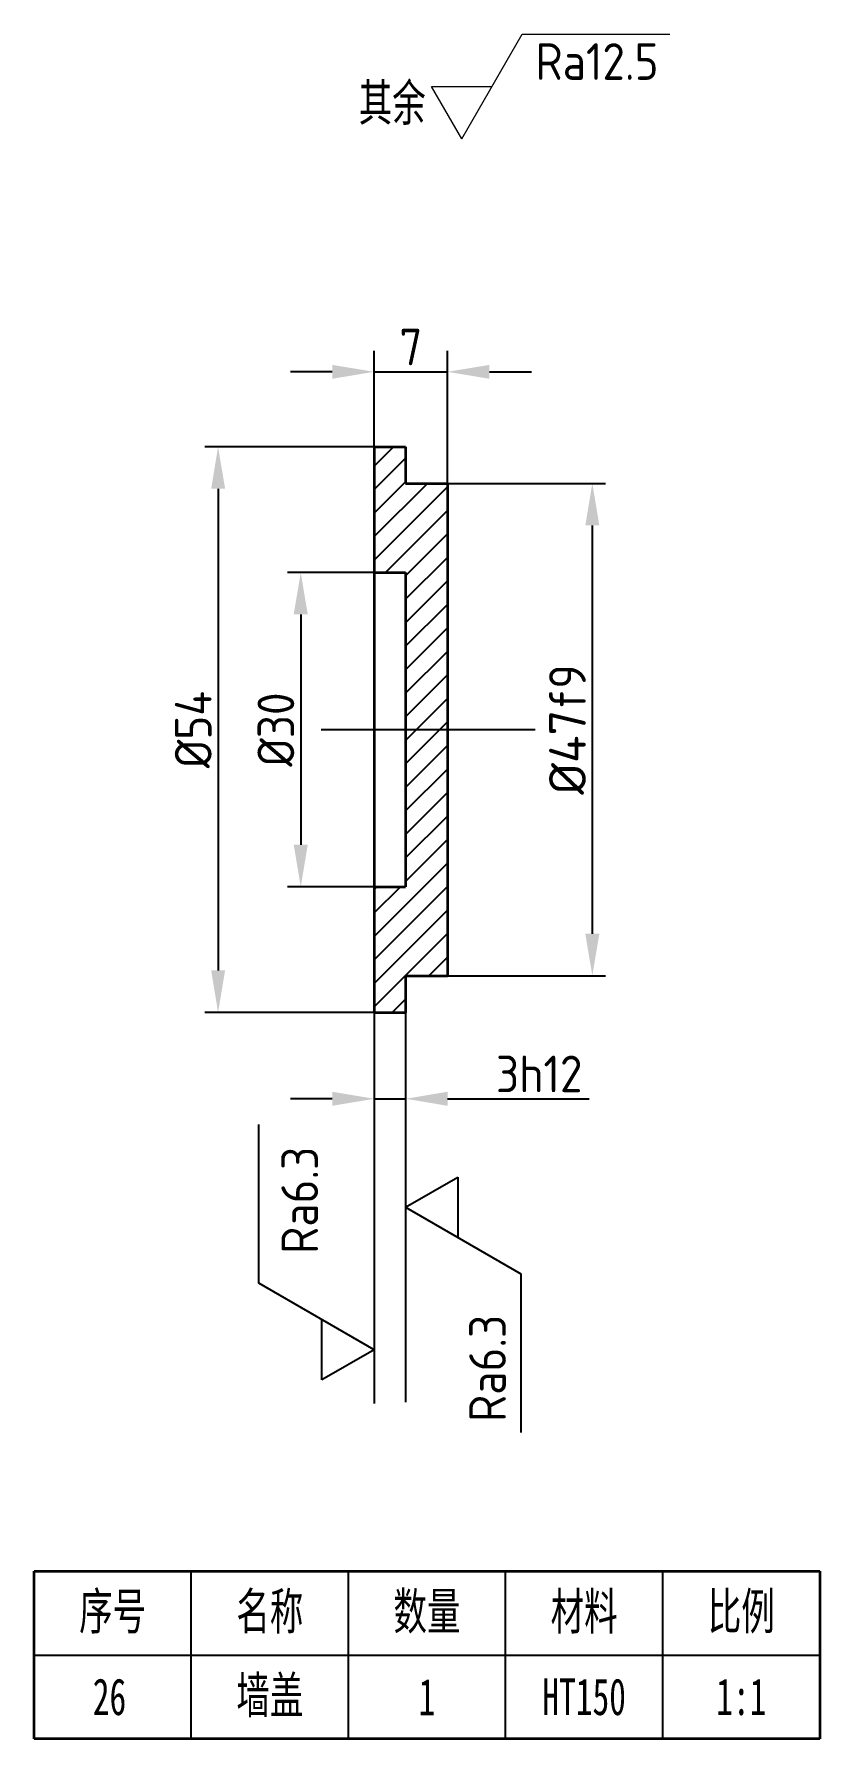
# Model space of a CAD drawing. Header units: millimetres. Extents: x 2203 to 2278, y 1720 to 1883.
import ezdxf

# ---------------------------------------------------------------- set-up
doc = ezdxf.new("R2010")
doc.units = ezdxf.units.MM
doc.linetypes.add('CENTERX2', pattern=[101.6, 63.5, -12.7, 12.7, -12.7])
for name, color, linetype in [('中心线', 1, 'CENTERX2'), ('标注', 3, 'Continuous'), ('细实线', 7, 'Continuous')]:
    doc.layers.add(name, color=color, linetype=linetype)
doc.layers.add('粗实线', color=7, linetype='Continuous', lineweight=35)
doc.styles.add('ISOCP', font='isocp.shx', dxfattribs={"height": 3.5})
doc.styles.get("Standard").update_dxf_attribs({"font": 'arial.ttf'})
doc.styles.add('仿宋', font='simfang.ttf', dxfattribs={"width": 0.67, "height": 3.5})
doc.styles.add('长仿宋体', font='simfang.ttf', dxfattribs={"width": 0.67, "height": 3.5})
doc.dimstyles.new('ISO-25$0', dxfattribs={"dimtxt": 3.5, "dimasz": 4, "dimexe": 2, "dimexo": 0, "dimtad": 1, "dimtoh": 1, "dimdsep": 46, "dimtxsty": 'ISOCP', "dimcen": 2.5, "dimadec": 0, "dimazin": 0, "dimtfac": 1, "dimtmove": 0, "dimatfit": 3, "dimfxl": 1, "dimtfill": 1, "dimarcsym": 0})
doc.dimstyles.new('直线标直径', dxfattribs={"dimtxt": 3.5, "dimasz": 4, "dimexe": 1.25, "dimexo": 0, "dimtad": 1, "dimtoh": 1, "dimdec": 1, "dimdsep": 46, "dimtxsty": 'Standard', "dimcen": 2.5, "dimadec": 0, "dimazin": 0, "dimtfac": 1, "dimtdec": 1, "dimtmove": 0, "dimatfit": 3, "dimfxl": 1, "dimarcsym": 0})

# ---------------------------------------------------------------- blocks, each defined once
blk = doc.blocks.new('*D12')
at = {"layer": 'Defpoints', "color": 0, "transparency": 16777216}
for p in [(2235.16, 1843.33), (2220.26, 1789.33), (2235.16, 1789.33)]:
    blk.add_point(p, dxfattribs=at)
at = {"layer": '标注', "color": 0, "lineweight": -2, "transparency": 16777216}
for p, q in [((2235.16, 1843.33), (2219.01, 1843.33)), ((2220.26, 1839.33), (2220.26, 1793.33)), ((2235.16, 1789.33), (2219.01, 1789.33))]:
    blk.add_line(p, q, dxfattribs=at)
at = {"layer": '标注', "color": 0, "transparency": 16777216}
for points in [[(2219.6, 1839.33), (2220.93, 1839.33), (2220.26, 1843.33)], [(2219.6, 1793.33), (2220.93, 1793.33), (2220.26, 1789.33)]]:
    blk.add_solid(points, dxfattribs=at)
at = {"layer": '标注', "color": 0, "lineweight": -3, "transparency": 16777216, "insert": (2217.89, 1816.33), "char_height": 3.5, "attachment_point": 5, "rotation": 90, "style": 'ISOCP'}
blk.add_mtext('%%c54', dxfattribs=at)
blk = doc.blocks.new('*D13')
at = {"layer": 'Defpoints', "color": 0, "transparency": 16777216}
for p in [(2235.16, 1831.33), (2228.15, 1801.33), (2235.16, 1801.33)]:
    blk.add_point(p, dxfattribs=at)
at = {"layer": '标注', "color": 0, "lineweight": -2, "transparency": 16777216}
for p, q in [((2235.16, 1831.33), (2226.9, 1831.33)), ((2228.15, 1827.33), (2228.15, 1805.33)), ((2235.16, 1801.33), (2226.9, 1801.33))]:
    blk.add_line(p, q, dxfattribs=at)
at = {"layer": '标注', "color": 0, "transparency": 16777216}
for points in [[(2227.48, 1827.33), (2228.82, 1827.33), (2228.15, 1831.33)], [(2227.48, 1805.33), (2228.82, 1805.33), (2228.15, 1801.33)]]:
    blk.add_solid(points, dxfattribs=at)
at = {"layer": '标注', "color": 0, "lineweight": -3, "transparency": 16777216, "insert": (2225.78, 1816.33), "char_height": 3.5, "attachment_point": 5, "rotation": 90, "style": 'ISOCP'}
blk.add_mtext('%%c30', dxfattribs=at)
blk = doc.blocks.new('*D14')
at = {"layer": 'Defpoints', "color": 0, "transparency": 16777216}
for p in [(2242.16, 1839.83), (2242.16, 1792.83), (2255.98, 1792.83)]:
    blk.add_point(p, dxfattribs=at)
at = {"layer": '标注', "color": 0, "lineweight": -2, "transparency": 16777216}
for p, q in [((2242.16, 1839.83), (2257.23, 1839.83)), ((2255.98, 1835.83), (2255.98, 1796.83)), ((2242.16, 1792.83), (2257.23, 1792.83))]:
    blk.add_line(p, q, dxfattribs=at)
at = {"layer": '标注', "color": 0, "transparency": 16777216}
for points in [[(2255.31, 1835.83), (2256.65, 1835.83), (2255.98, 1839.83)], [(2255.31, 1796.83), (2256.65, 1796.83), (2255.98, 1792.83)]]:
    blk.add_solid(points, dxfattribs=at)
at = {"layer": '标注', "color": 0, "lineweight": -3, "transparency": 16777216, "insert": (2253.61, 1816.33), "char_height": 3.5, "attachment_point": 5, "rotation": 90, "style": 'ISOCP'}
blk.add_mtext('{\\fISOCPEUR|b0|i0|c0|p34;%%c47}f9', dxfattribs=at)
blk = doc.blocks.new('*D15')
at = {"layer": 'Defpoints', "color": 0, "transparency": 16777216}
for p in [(2242.16, 1850.49), (2235.16, 1843.33), (2242.16, 1839.83)]:
    blk.add_point(p, dxfattribs=at)
at = {"layer": '标注', "color": 0, "lineweight": -2, "transparency": 16777216}
for p, q in [((2235.16, 1843.33), (2235.16, 1852.49)), ((2242.16, 1839.83), (2242.16, 1852.49)), ((2231.16, 1850.49), (2227.16, 1850.49)), ((2235.16, 1850.49), (2242.16, 1850.49)), ((2246.16, 1850.49), (2250.16, 1850.49))]:
    blk.add_line(p, q, dxfattribs=at)
at = {"layer": '标注', "color": 0, "transparency": 16777216}
for points in [[(2231.16, 1851.15), (2231.16, 1849.82), (2235.16, 1850.49)], [(2246.16, 1851.15), (2246.16, 1849.82), (2242.16, 1850.49)]]:
    blk.add_solid(points, dxfattribs=at)
at = {"layer": '标注', "color": 0, "lineweight": -3, "transparency": 16777216, "insert": (2238.66, 1852.86), "char_height": 3.5, "attachment_point": 5, "style": 'ISOCP', "bg_fill": 3, "box_fill_scale": 1.1, "bg_fill_color": 256, "bg_fill_true_color": 13158600, "bg_fill_transparency": 0}
blk.add_mtext('7', dxfattribs=at)
blk = doc.blocks.new('*D16')
at = {"layer": 'Defpoints', "color": 0, "transparency": 16777216}
for p in [(2235.16, 1789.33), (2238.16, 1789.33), (2238.16, 1781.08)]:
    blk.add_point(p, dxfattribs=at)
at = {"layer": '标注', "color": 0, "lineweight": -2, "transparency": 16777216}
for p, q in [((2235.16, 1789.33), (2235.16, 1779.08)), ((2238.16, 1789.33), (2238.16, 1779.08)), ((2231.16, 1781.08), (2227.16, 1781.08)), ((2235.16, 1781.08), (2238.16, 1781.08)), ((2242.16, 1781.08), (2255.67, 1781.08))]:
    blk.add_line(p, q, dxfattribs=at)
at = {"layer": '标注', "color": 0, "transparency": 16777216}
for points in [[(2231.16, 1781.75), (2231.16, 1780.41), (2235.16, 1781.08)], [(2242.16, 1781.75), (2242.16, 1780.41), (2238.16, 1781.08)]]:
    blk.add_solid(points, dxfattribs=at)
at = {"layer": '标注', "color": 0, "lineweight": -3, "transparency": 16777216, "insert": (2250.91, 1783.45), "char_height": 3.5, "attachment_point": 5, "style": 'ISOCP', "bg_fill": 3, "box_fill_scale": 1.1, "bg_fill_color": 256, "bg_fill_true_color": 13158600, "bg_fill_transparency": 0}
blk.add_mtext('3h12', dxfattribs=at)
blk = doc.blocks.new('小明细框')
at = {"lineweight": 35}
for p, q in [((-75, 0), (-75, 16)), ((-75, 16), (0, 16)), ((0, 16), (0, 0)), ((0, 0), (-75, 0))]:
    blk.add_line(p, q, dxfattribs=at)
at = {"lineweight": -3}
for p, q in [((-60, 0), (-60, 16)), ((-45, 0), (-45, 16)), ((-30, 0), (-30, 16)), ((-15, 0), (-15, 16)), ((-75, 8), (0, 8))]:
    blk.add_line(p, q, dxfattribs=at)
at = {"lineweight": 35, "char_height": 3.5, "attachment_point": 5, "style": '仿宋'}
for s, insert in [('\\pxqc;序号', (-67.5, 12)), ('\\pxqc;名称', (-52.5, 12)), ('\\pxqc;数量', (-37.5, 12)), ('\\pxqc;材料', (-22.5, 12)), ('\\pxqc;比例', (-7.5, 12))]:
    blk.add_mtext_dynamic_manual_height_columns(s, width=15, gutter_width=17.5, heights=[0], dxfattribs=dict(at, insert=insert))
blk = doc.blocks.new('去除表面')
at = {"layer": '标注', "lineweight": 0}
for p, q in [((0, 0), (5.77, 10)), ((0, 0), (-2.89, 5)), ((-2.89, 5), (2.89, 5))]:
    blk.add_line(p, q, dxfattribs=at)
blk = doc.blocks.new('去除材料')
at = {"layer": '粗实线', "color": 3, "lineweight": 0}
blk.add_line((5.77, 10), (19.84, 10), dxfattribs=at)
blk.add_blockref('去除表面', (0, 0), dxfattribs=at)
blk = doc.blocks.new('RA12.5NEW')
at = {"color": 3, "lineweight": 35}
blk.add_blockref('去除材料', (0, 0), dxfattribs=at)
at = {"color": 3, "lineweight": 0, "insert": (7.03, 9.13), "char_height": 3.5, "attachment_point": 1, "style": 'ISOCP'}
blk.add_mtext_dynamic_manual_height_columns('Ra12.5', width=14.0667, gutter_width=17.5, heights=[0], dxfattribs=at)

msp = doc.modelspace()

# ---------------------------------------------------------------- hatches: boundary and pattern name
at = {"layer": '细实线', "transparency": 33554687}
h = msp.add_hatch(dxfattribs=at)
h.set_pattern_fill('ANSI31', color=256, scale=0.5)
h.set_pattern_definition([(45, (-892.149, -448.4117), (-1.122532, 1.122532), [])])
h.paths.add_polyline_path([(2242.158, 1839.829), (2238.158, 1839.829), (2238.158, 1843.329), (2235.158, 1843.329), (2235.158, 1831.329), (2238.158, 1831.329), (2238.158, 1816.329), (2242.158, 1816.329)])
h.paths.add_polyline_path([(2242.158, 1816.329), (2238.158, 1816.329), (2238.158, 1801.329), (2235.158, 1801.329), (2235.158, 1789.329), (2238.158, 1789.329), (2238.158, 1792.829), (2242.158, 1792.829)])

# ---------------------------------------------------------------- linework, layer by layer
at = {"layer": '中心线'}
msp.add_line((2230.105, 1816.329), (2250.512, 1816.329), dxfattribs=at)
at = {"layer": '标注', "lineweight": -3}
for p, q in [((2224.158, 1763.469), (2224.158, 1778.63)), ((2238.158, 1770.722), (2243.158, 1773.609)), ((2243.158, 1773.609), (2243.158, 1767.835)), ((2238.158, 1770.722), (2249.158, 1764.371)), ((2235.158, 1757.118), (2224.158, 1763.469)), ((2249.158, 1764.371), (2249.158, 1749.21)), ((2230.158, 1754.231), (2230.158, 1760.004)), ((2235.158, 1760.733), (2235.158, 1751.996)), ((2235.158, 1757.118), (2230.158, 1754.231))]:
    msp.add_line(p, q, dxfattribs=at)
at = {"layer": '粗实线'}
for p, q in [((2235.158, 1843.329), (2238.158, 1843.329)), ((2235.158, 1843.329), (2235.158, 1789.329)), ((2238.158, 1843.329), (2238.158, 1839.829)), ((2238.158, 1839.829), (2242.158, 1839.829)), ((2242.158, 1839.829), (2242.158, 1792.829)), ((2235.158, 1831.329), (2238.158, 1831.329)), ((2238.158, 1831.329), (2238.158, 1801.329)), ((2235.158, 1801.329), (2238.158, 1801.329)), ((2238.158, 1792.829), (2242.158, 1792.829)), ((2238.158, 1792.829), (2238.158, 1789.329)), ((2235.158, 1789.329), (2238.158, 1789.329))]:
    msp.add_line(p, q, dxfattribs=at)

# ---------------------------------------------------------------- block references
at = {"layer": '细实线'}
for name, p in [('RA12.5NEW', (2243.525, 1872.733)), ('小明细框', (2277.7, 1719.962))]:
    msp.add_blockref(name, p, dxfattribs=at)

# ---------------------------------------------------------------- texts
at = {"layer": '标注', "lineweight": -3, "char_height": 3.5, "attachment_point": 1, "rotation": 90, "style": 'ISOCP'}
for width, heights, insert in [(9.05717, [0], (2226.302, 1766.273)), (13.77418, [6.888], (2244.226, 1750.225))]:
    msp.add_mtext_dynamic_manual_height_columns('Ra6.3', width=width, gutter_width=17.5, heights=heights, dxfattribs=dict(at, insert=insert))
at = {"layer": '细实线', "char_height": 3.5}
for s, width, insert, attachment_point, style in [('{\\C3;其余}', 7.98759, (2233.681, 1877.948), 1, '长仿宋体'), ('\\pxqc;26', 15, (2209.896, 1723.962), 5, '长仿宋体'), ('墙盖', 15, (2225.2, 1723.962), 5, '长仿宋体'), ('\\pxqc;1', 15, (2240.2, 1723.962), 5, '仿宋'), ('HT150', 15, (2255.2, 1723.962), 5, '长仿宋体'), ('\\pxqc;1:1', 15, (2270.2, 1723.962), 5, '长仿宋体')]:
    msp.add_mtext_dynamic_manual_height_columns(s, width=width, gutter_width=17.5, heights=[0], dxfattribs=dict(at, insert=insert, attachment_point=attachment_point, style=style))

# ---------------------------------------------------------------- dimensions: what is measured, and where the dimension line sits
at = {"layer": '标注', "lineweight": -3}
for base, p1, p2, picture, middle in [((2220.264, 1789.329), (2235.158, 1843.329), (2235.158, 1789.329), '*D12', (2217.889, 1816.329)), ((2228.152, 1801.329), (2235.158, 1831.329), (2235.158, 1801.329), '*D13', (2225.777, 1816.329))]:
    dim = msp.add_linear_dim(base=base, p1=p1, p2=p2, angle=90, dimstyle='直线标直径', override={"dimpost": '%%c<>', "dimtxsty": 'ISOCP'}, dxfattribs=at)
    dim.commit()
    dim.dimension.update_dxf_attribs({"geometry": picture, "text_midpoint": middle})
dim = msp.add_linear_dim(base=(2255.982, 1792.829), p1=(2242.158, 1839.829), p2=(2242.158, 1792.829), angle=90, text='{\\fISOCPEUR|b0|i0|c0|p34;<>}f9', dimstyle='直线标直径', override={"dimpost": '%%c<>', "dimtxsty": 'ISOCP'}, dxfattribs=at)
dim.commit()
dim.dimension.update_dxf_attribs({"geometry": '*D14', "text_midpoint": (2253.607, 1816.329)})

# ---------------------------------------------------------------- next in the draw order: dimensions: what is measured, and where the dimension line sits
dim = msp.add_linear_dim(base=(2242.158, 1850.485), p1=(2235.158, 1843.329), p2=(2242.158, 1839.829), dimstyle='ISO-25$0', override={"dimtxsty": 'ISOCP'}, dxfattribs=at)
dim.commit()
dim.dimension.update_dxf_attribs({"geometry": '*D15', "text_midpoint": (2238.658, 1852.86)})
dim = msp.add_linear_dim(base=(2238.158, 1781.079), p1=(2235.158, 1789.329), p2=(2238.158, 1789.329), text='<>h12', dimstyle='ISO-25$0', override={"dimtxsty": 'ISOCP'}, dxfattribs=at)
dim.commit()
dim.dimension.update_dxf_attribs({"geometry": '*D16', "text_midpoint": (2250.914, 1783.454)})

# ---------------------------------------------------------------- next in the draw order: linework, layer by layer
for p, q in [((2235.158, 1789.329), (2235.158, 1760.733)), ((2238.158, 1789.329), (2238.158, 1752.115))]:
    msp.add_line(p, q, dxfattribs=at)

doc.saveas('drawing.dxf')
